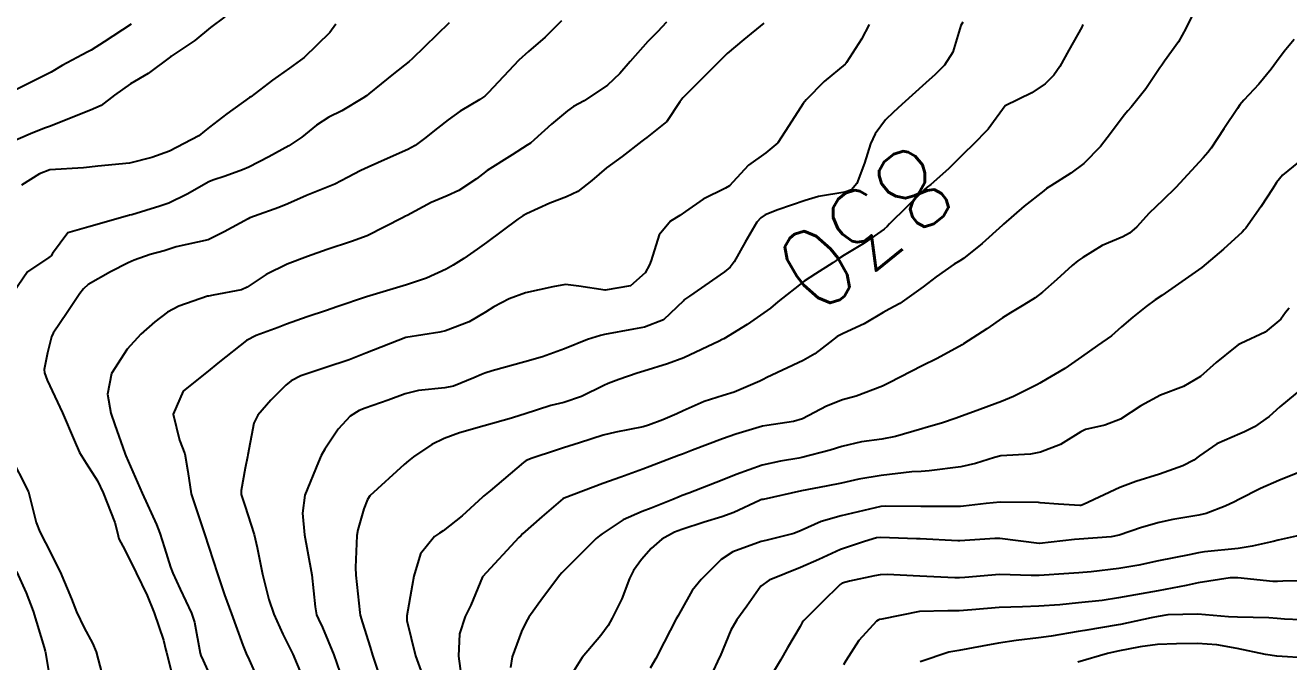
# Model space of a CAD drawing. Header units: metres. Extents: x 307586 to 320046, y 7427249 to 7434250.
# Drawn here: x 318739.1 to 318802.7, y 7429294.5 to 7429326.5 of the extents above; entities that cross this region are included whole.
import ezdxf
from ezdxf.enums import TextEntityAlignment as Align

# ---------------------------------------------------------------- set-up
doc = ezdxf.new("R2010")
doc.units = ezdxf.units.M
doc.header["$MEASUREMENT"] = 0
for name, color, linetype in [('Cotas', 45, 'Continuous'), ('Curvas de Nivel 1m', 11, 'Continuous'), ('Curvas de Nivel 5m', 15, 'Continuous')]:
    doc.layers.add(name, color=color, linetype=linetype)
doc.styles.add('Style-STANDARD', font='STANDARD.shx')

msp = doc.modelspace()

# ---------------------------------------------------------------- linework, layer by layer
at = {"layer": 'Curvas de Nivel 1m', "flags": 128}
for points, elevation in [([(318798.463, 7429328.29), (318797.484, 7429326.304), (318797.119, 7429325.624), (318796.418, 7429324.651), (318796.272, 7429324.464), (318796.18, 7429324.322), (318795.471, 7429323.261), (318794.744, 7429322.336), (318794.574, 7429322.154), (318794.387, 7429321.936), (318793.695, 7429321.028), (318793.187, 7429320.358), (318792.354, 7429319.516), (318791.695, 7429319.031), (318790.691, 7429318.387), (318790.483, 7429318.247), (318790.34, 7429318.145), (318789.358, 7429317.374), (318788.323, 7429316.461), (318788.272, 7429316.411), (318787.239, 7429315.496), (318786.297, 7429314.742), (318786.119, 7429314.618), (318785.838, 7429314.445), (318784.93, 7429313.811), (318784.281, 7429313.314), (318783.106, 7429312.478), (318782.569, 7429312.185), (318782.266, 7429312.012), (318781.303, 7429311.453), (318780.25, 7429310.968), (318779.948, 7429310.813), (318779.563, 7429310.517), (318778.819, 7429309.942), (318778.234, 7429309.606), (318776.415, 7429308.747), (318776.224, 7429308.654), (318776.163, 7429308.622), (318776.05, 7429308.562), (318774.771, 7429308.021), (318774.212, 7429307.84), (318773.264, 7429307.537), (318772.2, 7429307.072), (318771.887, 7429306.924), (318771.181, 7429306.62), (318770.464, 7429306.353), (318770.189, 7429306.277), (318768.822, 7429306.008), (318768.185, 7429305.844), (318766.979, 7429305.467), (318766.178, 7429305.209), (318765.778, 7429305.083), (318764.607, 7429304.696), (318764.298, 7429304.572), (318764.171, 7429304.485), (318762.491, 7429303.06), (318762.153, 7429302.781), (318762.128, 7429302.755), (318762.103, 7429302.73), (318761.086, 7429301.794), (318760.127, 7429301.043), (318759.949, 7429300.928), (318759.698, 7429300.754), (318758.989, 7429299.886), (318758.649, 7429298.765), (318758.566, 7429298.296), (318758.299, 7429296.768), (318758.308, 7429296.53), (318758.735, 7429294.763), (318759.147, 7429293.654)], 829), ([(318749.146, 7429326.889), (318748.427, 7429326.357), (318747.635, 7429325.693), (318746.481, 7429324.919), (318746.44, 7429324.893), (318746.412, 7429324.873), (318745.29, 7429324.045), (318744.399, 7429323.52), (318743.602, 7429322.952), (318742.919, 7429322.428), (318742.381, 7429322.197), (318741.507, 7429321.847), (318740.369, 7429321.391), (318740.074, 7429321.287), (318739.373, 7429321.005), (318738.358, 7429320.573)], 838), ([(318760.431, 7429326.577), (318758.573, 7429324.778), (318758.411, 7429324.637), (318757.63, 7429324.013), (318756.395, 7429323.008), (318756.275, 7429322.921), (318756.092, 7429322.803), (318755.031, 7429322.165), (318754.378, 7429321.84), (318753.764, 7429321.437), (318753.024, 7429320.84), (318752.358, 7429320.392), (318751.363, 7429319.85), (318750.348, 7429319.328), (318750.032, 7429319.187), (318749.161, 7429318.882), (318748.547, 7429318.681), (318748.338, 7429318.585), (318747.258, 7429317.977), (318746.322, 7429317.523), (318745.879, 7429317.365), (318744.471, 7429316.938), (318744.346, 7429316.906), (318744.312, 7429316.892), (318744.243, 7429316.872), (318742.306, 7429316.328), (318741.253, 7429316.031), (318740.474, 7429314.988), (318740.408, 7429314.873), (318740.291, 7429314.782), (318739.221, 7429314.063), (318738.497, 7429313.008)], 836), ([(318744.429, 7429326.52), (318743.083, 7429325.624), (318742.415, 7429325.216), (318742.262, 7429325.124), (318741.962, 7429324.975), (318740.961, 7429324.431), (318740.404, 7429324.096), (318738.539, 7429323.162)], 839), ([(318754.726, 7429326.521), (318754.426, 7429326.099), (318753.136, 7429324.839), (318752.407, 7429324.305), (318751.55, 7429323.709), (318750.447, 7429322.869), (318750.416, 7429322.846), (318750.392, 7429322.832), (318749.254, 7429322.013), (318748.37, 7429321.332), (318748.131, 7429321.129), (318747.835, 7429320.898), (318746.355, 7429320.127), (318745.466, 7429319.814), (318744.349, 7429319.521), (318742.757, 7429319.373), (318742.346, 7429319.32), (318742.032, 7429319.288), (318740.345, 7429319.201), (318739.831, 7429318.995), (318738.912, 7429318.426)], 837), ([(318771.368, 7429326.621), (318770.915, 7429326.138), (318770.423, 7429325.646), (318769.535, 7429324.639), (318769.02, 7429324.031), (318768.401, 7429323.443), (318767.227, 7429322.667), (318766.692, 7429322.372), (318766.385, 7429322.164), (318765.579, 7429321.484), (318764.713, 7429320.696), (318764.522, 7429320.537), (318764.36, 7429320.431), (318763.595, 7429319.951), (318762.347, 7429319.154), (318762.101, 7429318.976), (318761.799, 7429318.735), (318760.917, 7429318.161), (318760.33, 7429317.893), (318759.532, 7429317.55), (318758.315, 7429316.903), (318758.227, 7429316.859), (318758.077, 7429316.774), (318756.304, 7429315.877), (318755.526, 7429315.582), (318754.297, 7429315.179), (318753.302, 7429314.835), (318752.289, 7429314.458), (318751.219, 7429313.926), (318750.277, 7429313.295), (318749.982, 7429313.167), (318748.559, 7429312.887), (318748.318, 7429312.844), (318748.272, 7429312.836), (318746.834, 7429312.341), (318746.26, 7429312.037), (318745.622, 7429311.557), (318744.928, 7429310.933), (318744.235, 7429310.182), (318743.446, 7429308.952), (318743.247, 7429307.915), (318743.417, 7429306.952), (318743.615, 7429306.377), (318744.113, 7429304.941), (318744.129, 7429304.897), (318744.172, 7429304.805), (318744.991, 7429302.932), (318745.701, 7429301.352), (318745.875, 7429300.922), (318746.116, 7429300.186), (318746.412, 7429299.221), (318746.522, 7429298.914), (318746.894, 7429298.105), (318747.476, 7429296.899), (318747.624, 7429296.453), (318747.905, 7429294.892), (318747.937, 7429294.777), (318748.049, 7429294.523), (318748.791, 7429292.882)], 834), ([(318776.257, 7429326.562), (318775.248, 7429325.754), (318774.42, 7429325.035), (318773.97, 7429324.587), (318772.397, 7429323.027), (318772.186, 7429322.821), (318772.04, 7429322.614), (318771.377, 7429321.621), (318770.366, 7429320.822), (318770.253, 7429320.743), (318770.119, 7429320.632), (318769.139, 7429319.858), (318768.349, 7429319.287), (318767.599, 7429318.661), (318766.907, 7429318.099), (318766.33, 7429317.839), (318765.489, 7429317.525), (318764.317, 7429316.985), (318764.135, 7429316.883), (318763.884, 7429316.706), (318762.301, 7429315.531), (318761.832, 7429315.201), (318761.169, 7429314.741), (318760.637, 7429314.399), (318760.287, 7429314.201), (318759.293, 7429313.75), (318758.279, 7429313.407), (318756.273, 7429312.8), (318754.773, 7429312.308), (318754.263, 7429312.128), (318753.291, 7429311.801), (318752.252, 7429311.434), (318751.832, 7429311.272), (318750.723, 7429310.865), (318750.24, 7429310.612), (318748.879, 7429309.534), (318748.224, 7429308.997), (318748.068, 7429308.892), (318747.047, 7429308.07), (318746.545, 7429306.915), (318746.869, 7429305.599), (318747.142, 7429304.905), (318747.289, 7429304.028), (318747.458, 7429302.9), (318748.123, 7429300.89), (318748.773, 7429298.883), (318749.137, 7429297.83), (318749.485, 7429296.876), (318750.057, 7429295.298), (318750.226, 7429294.868), (318750.367, 7429294.55), (318751.124, 7429292.859)], 833), ([(318781.557, 7429326.499), (318781.169, 7429325.765), (318780.414, 7429324.582), (318780.379, 7429324.545), (318780.344, 7429324.511), (318779.298, 7429323.627), (318778.395, 7429322.714), (318778.244, 7429322.532), (318777.517, 7429321.402), (318776.964, 7429320.551), (318776.358, 7429320.041), (318775.488, 7429319.432), (318774.693, 7429318.576), (318774.524, 7429318.395), (318774.338, 7429318.276), (318773.204, 7429317.723), (318772.32, 7429317.098), (318772.032, 7429316.898), (318771.563, 7429316.618), (318771, 7429315.929), (318770.59, 7429314.627), (318770.505, 7429314.414), (318770.287, 7429314.021), (318769.559, 7429313.359), (318768.278, 7429313.135), (318766.953, 7429313.343), (318766.28, 7429313.42), (318765.649, 7429313.316), (318764.276, 7429313.001), (318763.444, 7429312.712), (318762.682, 7429312.309), (318762.262, 7429312.035), (318761.444, 7429311.549), (318760.248, 7429311.094), (318759.969, 7429311.031), (318758.243, 7429310.77), (318756.235, 7429309.974), (318755.394, 7429309.646), (318754.227, 7429309.248), (318752.974, 7429308.839), (318752.476, 7429308.589), (318752.216, 7429308.373), (318751.457, 7429307.605), (318750.805, 7429306.864), (318750.608, 7429306.447), (318750.306, 7429304.869), (318750.283, 7429304.757), (318750.166, 7429304.184), (318749.962, 7429303.065), (318749.973, 7429302.872), (318750.145, 7429302.322), (318750.619, 7429300.865), (318750.78, 7429300.2), (318751.045, 7429298.861), (318751.354, 7429297.587), (318751.606, 7429296.855), (318752.063, 7429295.842), (318752.393, 7429295.181), (318752.559, 7429294.842), (318753.006, 7429293.799)], 832), ([(318786.269, 7429326.618), (318786.177, 7429326.443), (318785.761, 7429325.109), (318785.35, 7429324.451), (318784.873, 7429323.99), (318784.404, 7429323.574), (318783.2, 7429322.478), (318782.776, 7429322.095), (318782.381, 7429321.701), (318781.863, 7429321.003), (318781.626, 7429320.497), (318781.318, 7429319.536), (318780.931, 7429318.504), (318780.662, 7429318.184), (318780.339, 7429318.069), (318779.008, 7429317.852), (318778.334, 7429317.649), (318776.968, 7429317.189), (318776.327, 7429316.936), (318776.108, 7429316.78), (318775.912, 7429316.564), (318775.316, 7429315.556), (318774.771, 7429314.575), (318774.564, 7429314.303), (318774.288, 7429314.061), (318772.514, 7429312.846), (318772.274, 7429312.679), (318772.241, 7429312.643), (318772.215, 7429312.611), (318771.22, 7429311.659), (318770.253, 7429311.278), (318769.704, 7429311.183), (318768.247, 7429310.906), (318768.037, 7429310.862), (318767.384, 7429310.663), (318766.238, 7429310.191), (318765.132, 7429309.792), (318764.231, 7429309.545), (318762.588, 7429309.086), (318762.225, 7429308.972), (318762.049, 7429308.908), (318761.672, 7429308.736), (318760.647, 7429308.315), (318760.215, 7429308.227), (318758.882, 7429308.094), (318758.21, 7429307.931), (318757.37, 7429307.618), (318756.199, 7429307.217), (318755.901, 7429307.099), (318755.45, 7429306.807), (318754.848, 7429306.151), (318754.176, 7429305.154), (318753.996, 7429304.823), (318753.85, 7429304.505), (318753.17, 7429302.835), (318753.045, 7429301.931), (318753.152, 7429300.835), (318753.301, 7429300.018), (318753.515, 7429298.829), (318753.683, 7429297.222), (318753.765, 7429296.825), (318753.854, 7429296.606), (318754.066, 7429296.175), (318754.628, 7429294.814), (318754.923, 7429293.933)], 831), ([(318802.935, 7429325.743), (318802.426, 7429325.141), (318802.045, 7429324.628), (318801.78, 7429324.256), (318801.163, 7429323.505), (318800.397, 7429322.69), (318800.205, 7429322.461), (318800.08, 7429322.273), (318799.402, 7429321.255), (318798.756, 7429320.286), (318798.589, 7429320.059), (318798.358, 7429319.796), (318796.976, 7429318.311), (318796.336, 7429317.674), (318795.644, 7429317.013), (318795.016, 7429316.333), (318794.653, 7429316.002), (318794.315, 7429315.826), (318793.283, 7429315.381), (318792.299, 7429314.787), (318792.058, 7429314.611), (318791.773, 7429314.375), (318790.995, 7429313.674), (318790.279, 7429313.046), (318789.907, 7429312.763), (318789.338, 7429312.399), (318788.667, 7429312.006), (318788.263, 7429311.745), (318787.471, 7429311.206), (318786.307, 7429310.439), (318786.243, 7429310.4), (318784.979, 7429309.709), (318784.232, 7429309.341), (318782.563, 7429308.485), (318782.221, 7429308.313), (318780.904, 7429307.815), (318780.214, 7429307.624), (318779.413, 7429307.315), (318778.204, 7429306.676), (318777.744, 7429306.537), (318776.414, 7429306.343), (318776.199, 7429306.302), (318774.852, 7429305.908), (318774.184, 7429305.663), (318772.664, 7429305.089), (318772.176, 7429304.899), (318771.963, 7429304.824), (318771.4, 7429304.618), (318770.518, 7429304.278), (318770.168, 7429304.14), (318769.058, 7429303.747), (318768.161, 7429303.426), (318766.218, 7429302.679), (318766.174, 7429302.659), (318766.152, 7429302.644), (318765.092, 7429301.738), (318764.126, 7429300.883), (318764.03, 7429300.796), (318763.938, 7429300.703), (318762.103, 7429298.73), (318761.514, 7429297.304), (318761.239, 7429296.738), (318760.945, 7429295.86), (318760.904, 7429294.741), (318761.038, 7429293.745)], 828), ([(318803.959, 7429320.226), (318802.35, 7429318.93), (318802.049, 7429318.55), (318801.866, 7429318.255), (318801.258, 7429317.336), (318800.498, 7429316.268), (318800.421, 7429316.169), (318800.32, 7429316.067), (318799.386, 7429315.2), (318798.293, 7429314.29), (318796.279, 7429312.88), (318795.946, 7429312.654), (318795.485, 7429312.328), (318794.814, 7429311.785), (318794.257, 7429311.291), (318793.744, 7429310.854), (318793.048, 7429310.358), (318792.237, 7429309.785), (318791.401, 7429309.208), (318790.224, 7429308.517), (318790.145, 7429308.47), (318790.017, 7429308.392), (318788.825, 7429307.796), (318788.214, 7429307.552), (318786.803, 7429307.025), (318786.207, 7429306.806), (318785.938, 7429306.711), (318785.193, 7429306.45), (318784.426, 7429306.231), (318784.199, 7429306.168), (318782.886, 7429305.786), (318782.19, 7429305.652), (318781.174, 7429305.514), (318780.185, 7429305.282), (318779.599, 7429305.099), (318778.176, 7429304.726), (318778.013, 7429304.695), (318777.096, 7429304.546), (318776.171, 7429304.337), (318774.86, 7429303.879), (318774.163, 7429303.591), (318772.488, 7429302.936), (318772.155, 7429302.815), (318772.008, 7429302.758), (318771.685, 7429302.615), (318770.597, 7429302.175), (318770.144, 7429302.011), (318769.179, 7429301.598), (318768.127, 7429300.889), (318767.989, 7429300.788), (318767.826, 7429300.654), (318766.105, 7429298.922), (318765.987, 7429298.798), (318765.889, 7429298.682), (318765.123, 7429297.654), (318764.438, 7429296.696), (318764.297, 7429296.472), (318764.066, 7429295.987), (318763.6, 7429294.707), (318763.511, 7429294.171)], 827), ([(318802.677, 7429312.244), (318802.499, 7429312.017), (318802.265, 7429311.689), (318801.485, 7429311.027), (318800.246, 7429310.468), (318800.123, 7429310.393), (318799.97, 7429310.273), (318799.005, 7429309.512), (318798.228, 7429308.808), (318797.368, 7429308.303), (318796.218, 7429307.871), (318795.216, 7429307.326), (318794.206, 7429306.662), (318793.411, 7429306.352), (318792.435, 7429306.131), (318792.198, 7429306.022), (318791.183, 7429305.385), (318790.182, 7429304.991), (318789.672, 7429304.904), (318788.179, 7429304.806), (318787.856, 7429304.736), (318786.905, 7429304.429), (318786.171, 7429304.259), (318784.574, 7429304.051), (318784.169, 7429304.031), (318783.709, 7429304.008), (318782.166, 7429303.82), (318781.034, 7429303.631), (318780.162, 7429303.437), (318779.398, 7429303.281), (318778.158, 7429303.046), (318776.219, 7429302.625), (318776.153, 7429302.61), (318776.116, 7429302.597), (318776.037, 7429302.561), (318774.758, 7429301.959), (318774.14, 7429301.744), (318773.255, 7429301.474), (318772.13, 7429301.111), (318771.768, 7429300.973), (318771.135, 7429300.62), (318770.596, 7429300.147), (318770.113, 7429299.602), (318769.7, 7429299.041), (318769.505, 7429298.636), (318769.109, 7429297.618), (318768.638, 7429296.644), (318768.433, 7429296.282), (318768.064, 7429295.785), (318767.127, 7429294.664), (318766.035, 7429292.926)], 826), ([(318738.309, 7429304.871), (318739.264, 7429302.999), (318739.663, 7429301.461), (318739.832, 7429300.993), (318740.117, 7429300.445), (318740.863, 7429298.982), (318741.434, 7429297.625), (318741.69, 7429296.974), (318742.065, 7429296.169), (318742.493, 7429295.399), (318742.68, 7429294.961), (318742.953, 7429293.867)], 836), ([(318803.792, 7429304.226), (318802.166, 7429303.578), (318801.249, 7429303.172), (318800.156, 7429302.62), (318799.93, 7429302.498), (318799.473, 7429302.277), (318798.517, 7429301.917), (318798.146, 7429301.831), (318796.837, 7429301.615), (318796.14, 7429301.459), (318795.264, 7429301.201), (318794.13, 7429300.826), (318793.733, 7429300.742), (318792.127, 7429300.618), (318791.892, 7429300.607), (318790.123, 7429300.411), (318790.101, 7429300.412), (318788.127, 7429300.653), (318787.882, 7429300.658), (318786.124, 7429300.545), (318786.022, 7429300.544), (318784.126, 7429300.635), (318783.944, 7429300.645), (318782.126, 7429300.712), (318781.93, 7429300.688), (318781.318, 7429300.498), (318780.419, 7429300.208), (318780.119, 7429300.097), (318779.03, 7429299.604), (318778.11, 7429299.198), (318776.52, 7429298.554), (318776.1, 7429298.252), (318775.402, 7429297.254), (318774.907, 7429296.572), (318774.599, 7429296.043), (318774.055, 7429294.739), (318773.987, 7429294.581), (318773.934, 7429294.464), (318773.053, 7429292.595)], 824), ([(318803.487, 7429300.875), (318802.128, 7429300.572), (318801.872, 7429300.508), (318800.826, 7429300.263), (318800.225, 7429300.166), (318800.122, 7429300.154), (318798.425, 7429299.982), (318798.119, 7429299.936), (318797.66, 7429299.839), (318796.115, 7429299.526), (318795.125, 7429299.318), (318794.111, 7429299.139), (318792.729, 7429298.981), (318792.109, 7429298.932), (318791.595, 7429298.889), (318790.107, 7429298.791), (318789.706, 7429298.795), (318788.107, 7429298.84), (318786.364, 7429298.694), (318786.105, 7429298.673), (318785.868, 7429298.68), (318784.106, 7429298.756), (318782.46, 7429298.838), (318782.106, 7429298.827), (318781.821, 7429298.778), (318780.561, 7429298.505), (318780.205, 7429298.405), (318780.101, 7429298.339), (318779.169, 7429297.442), (318778.267, 7429296.528), (318778.186, 7429296.424), (318778.079, 7429296.239), (318777.449, 7429295.152), (318777.09, 7429294.544), (318776.035, 7429292.779)], 823), ([(318738.667, 7429299.004), (318739.158, 7429297.928), (318739.511, 7429296.996), (318740.055, 7429295.178), (318740.103, 7429294.989), (318740.118, 7429294.923), (318740.44, 7429292.986)], 837), ([(318804.106, 7429298.537), (318802.363, 7429298.504), (318802.105, 7429298.487), (318801.871, 7429298.487), (318800.107, 7429298.679), (318799.71, 7429298.671), (318798.104, 7429298.42), (318797.498, 7429298.299), (318796.1, 7429298.021), (318794.664, 7429297.768), (318794.096, 7429297.666), (318793.285, 7429297.542), (318792.093, 7429297.417), (318791.146, 7429297.326), (318790.091, 7429297.248), (318789.263, 7429297.226), (318788.091, 7429297.18), (318786.729, 7429297.07), (318786.089, 7429297.023), (318785.508, 7429297.026), (318784.088, 7429296.977), (318782.192, 7429296.596), (318782.084, 7429296.576), (318782.018, 7429296.557), (318781.927, 7429296.492), (318781.036, 7429295.533), (318780.376, 7429294.507), (318780.261, 7429294.297)], 822), ([(318804.086, 7429296.531), (318802.444, 7429296.602), (318802.087, 7429296.632), (318801.668, 7429296.674), (318800.087, 7429296.698), (318799.637, 7429296.725), (318798.089, 7429296.853), (318796.586, 7429296.811), (318796.087, 7429296.733), (318795.743, 7429296.667), (318794.196, 7429296.339), (318794.106, 7429296.317), (318794.083, 7429296.315), (318792.412, 7429296.03), (318792.077, 7429295.971), (318790.709, 7429295.748), (318790.072, 7429295.656), (318788.952, 7429295.519), (318788.068, 7429295.392), (318787.238, 7429295.249), (318786.062, 7429295.03), (318785.572, 7429294.933), (318784.129, 7429294.459)], 821)]:
    msp.add_lwpolyline(points, dxfattribs=dict(at, elevation=elevation))
at = {"layer": 'Curvas de Nivel 5m', "flags": 128}
for points, elevation in [([(318766.073, 7429326.684), (318765.26, 7429325.856), (318764.417, 7429325.148), (318763.933, 7429324.707), (318762.396, 7429323.057), (318762.226, 7429322.9), (318761.973, 7429322.734), (318760.981, 7429322.147), (318760.377, 7429321.713), (318759.843, 7429321.283), (318759.198, 7429320.762), (318758.717, 7429320.409), (318758.357, 7429320.214), (318757.322, 7429319.755), (318756.348, 7429319.321), (318755.987, 7429319.163), (318755.315, 7429318.81), (318754.679, 7429318.475), (318754.336, 7429318.334), (318753.26, 7429317.905), (318752.322, 7429317.486), (318751.869, 7429317.305), (318750.635, 7429316.867), (318750.4, 7429316.781), (318750.312, 7429316.737), (318749.11, 7429316.077), (318748.301, 7429315.677), (318746.701, 7429315.318), (318746.296, 7429315.188), (318746.095, 7429315.122), (318745.392, 7429314.929), (318744.577, 7429314.65), (318744.289, 7429314.519), (318743.389, 7429314.059), (318742.278, 7429313.434), (318742.03, 7429313.217), (318741.844, 7429312.974), (318741.22, 7429312.018), (318740.516, 7429310.987), (318740.427, 7429310.802), (318740.233, 7429309.997), (318740.057, 7429309.159), (318740.072, 7429308.992), (318740.217, 7429308.62), (318740.981, 7429306.982), (318741.564, 7429305.592), (318741.842, 7429304.973), (318742.168, 7429304.446), (318742.744, 7429303.547), (318743.028, 7429302.957), (318743.619, 7429301.459), (318743.743, 7429300.946), (318743.817, 7429300.642), (318744.114, 7429300.09), (318744.687, 7429298.934), (318745.232, 7429297.782), (318745.591, 7429296.925), (318746.059, 7429295.546), (318746.181, 7429295.045), (318746.209, 7429294.918), (318746.583, 7429293.457)], 835), ([(318792.313, 7429326.502), (318792.247, 7429326.372), (318791.6, 7429325.204), (318791.149, 7429324.383), (318790.85, 7429323.945), (318790.404, 7429323.51), (318789.735, 7429323.061), (318788.393, 7429322.41), (318787.551, 7429321.246), (318786.755, 7429320.434), (318786.359, 7429320.053), (318785.549, 7429319.25), (318784.667, 7429318.457), (318784.479, 7429318.321), (318784.34, 7429318.206), (318782.584, 7429316.486), (318782.462, 7429316.347), (318782.319, 7429316.203), (318781.3, 7429315.509), (318780.299, 7429314.902), (318780.063, 7429314.746), (318779.736, 7429314.516), (318778.85, 7429313.962), (318778.284, 7429313.598), (318776.959, 7429312.55), (318776.588, 7429312.235), (318776.264, 7429311.995), (318775.416, 7429311.408), (318774.245, 7429310.702), (318774.167, 7429310.658), (318774.019, 7429310.583), (318772.234, 7429309.746), (318771.415, 7429309.434), (318770.227, 7429309.071), (318769.894, 7429308.966), (318768.972, 7429308.643), (318768.424, 7429308.443), (318768.218, 7429308.353), (318767.081, 7429307.796), (318766.205, 7429307.501), (318765.553, 7429307.336), (318764.196, 7429306.914), (318764.036, 7429306.862), (318763.57, 7429306.709), (318762.189, 7429306.314), (318760.953, 7429305.975), (318760.182, 7429305.691), (318759.557, 7429305.378), (318758.639, 7429304.765), (318758.382, 7429304.557), (318758.169, 7429304.38), (318756.447, 7429302.796), (318756.327, 7429302.621), (318756.143, 7429302.149), (318755.833, 7429301.097), (318755.787, 7429300.803), (318755.716, 7429299.195), (318755.739, 7429298.804), (318755.933, 7429296.943), (318755.955, 7429296.801), (318756.069, 7429296.411), (318756.451, 7429295.189), (318756.57, 7429294.792), (318756.936, 7429293.681)], 830), ([(318803.37, 7429308.233), (318802.213, 7429307.273), (318801.673, 7429306.791), (318800.938, 7429306.263), (318800.446, 7429306.021), (318800.198, 7429305.924), (318799.052, 7429305.419), (318798.181, 7429304.814), (318797.884, 7429304.588), (318797.336, 7429304.303), (318796.169, 7429303.886), (318794.973, 7429303.523), (318794.162, 7429303.221), (318792.347, 7429302.367), (318792.21, 7429302.311), (318792.152, 7429302.308), (318791.081, 7429302.381), (318790.154, 7429302.457), (318790.083, 7429302.461), (318788.154, 7429302.477), (318787.441, 7429302.421), (318786.306, 7429302.282), (318786.15, 7429302.273), (318784.35, 7429302.258), (318784.15, 7429302.259), (318782.355, 7429302.282), (318782.15, 7429302.262), (318780.72, 7429301.929), (318780.142, 7429301.796), (318779.143, 7429301.515), (318778.131, 7429301.051), (318777.762, 7429300.902), (318776.367, 7429300.556), (318776.122, 7429300.497), (318774.702, 7429299.99), (318774.113, 7429299.593), (318773.101, 7429298.595), (318772.657, 7429298.039), (318772.079, 7429297.017), (318771.935, 7429296.751), (318771.856, 7429296.612), (318771.242, 7429295.437), (318770.834, 7429294.622), (318770.535, 7429294.139)], 825), ([(318803.653, 7429294.633), (318802.06, 7429294.742), (318801.498, 7429294.819), (318800.066, 7429295.125), (318799.038, 7429295.31), (318798.069, 7429295.37), (318797.015, 7429295.359), (318796.068, 7429295.322), (318795.193, 7429295.202), (318794.063, 7429294.985), (318793.54, 7429294.869), (318792.054, 7429294.433)], 820)]:
    msp.add_lwpolyline(points, dxfattribs=dict(at, elevation=elevation))

# ---------------------------------------------------------------- texts
at = {"layer": 'Cotas', "style": 'Style-STANDARD'}
msp.add_text('830', height=4, rotation=218.9252, dxfattribs=at).set_placement((318781.374, 7429316.268, 830), align=Align.MIDDLE_CENTER)

doc.saveas('drawing.dxf')
